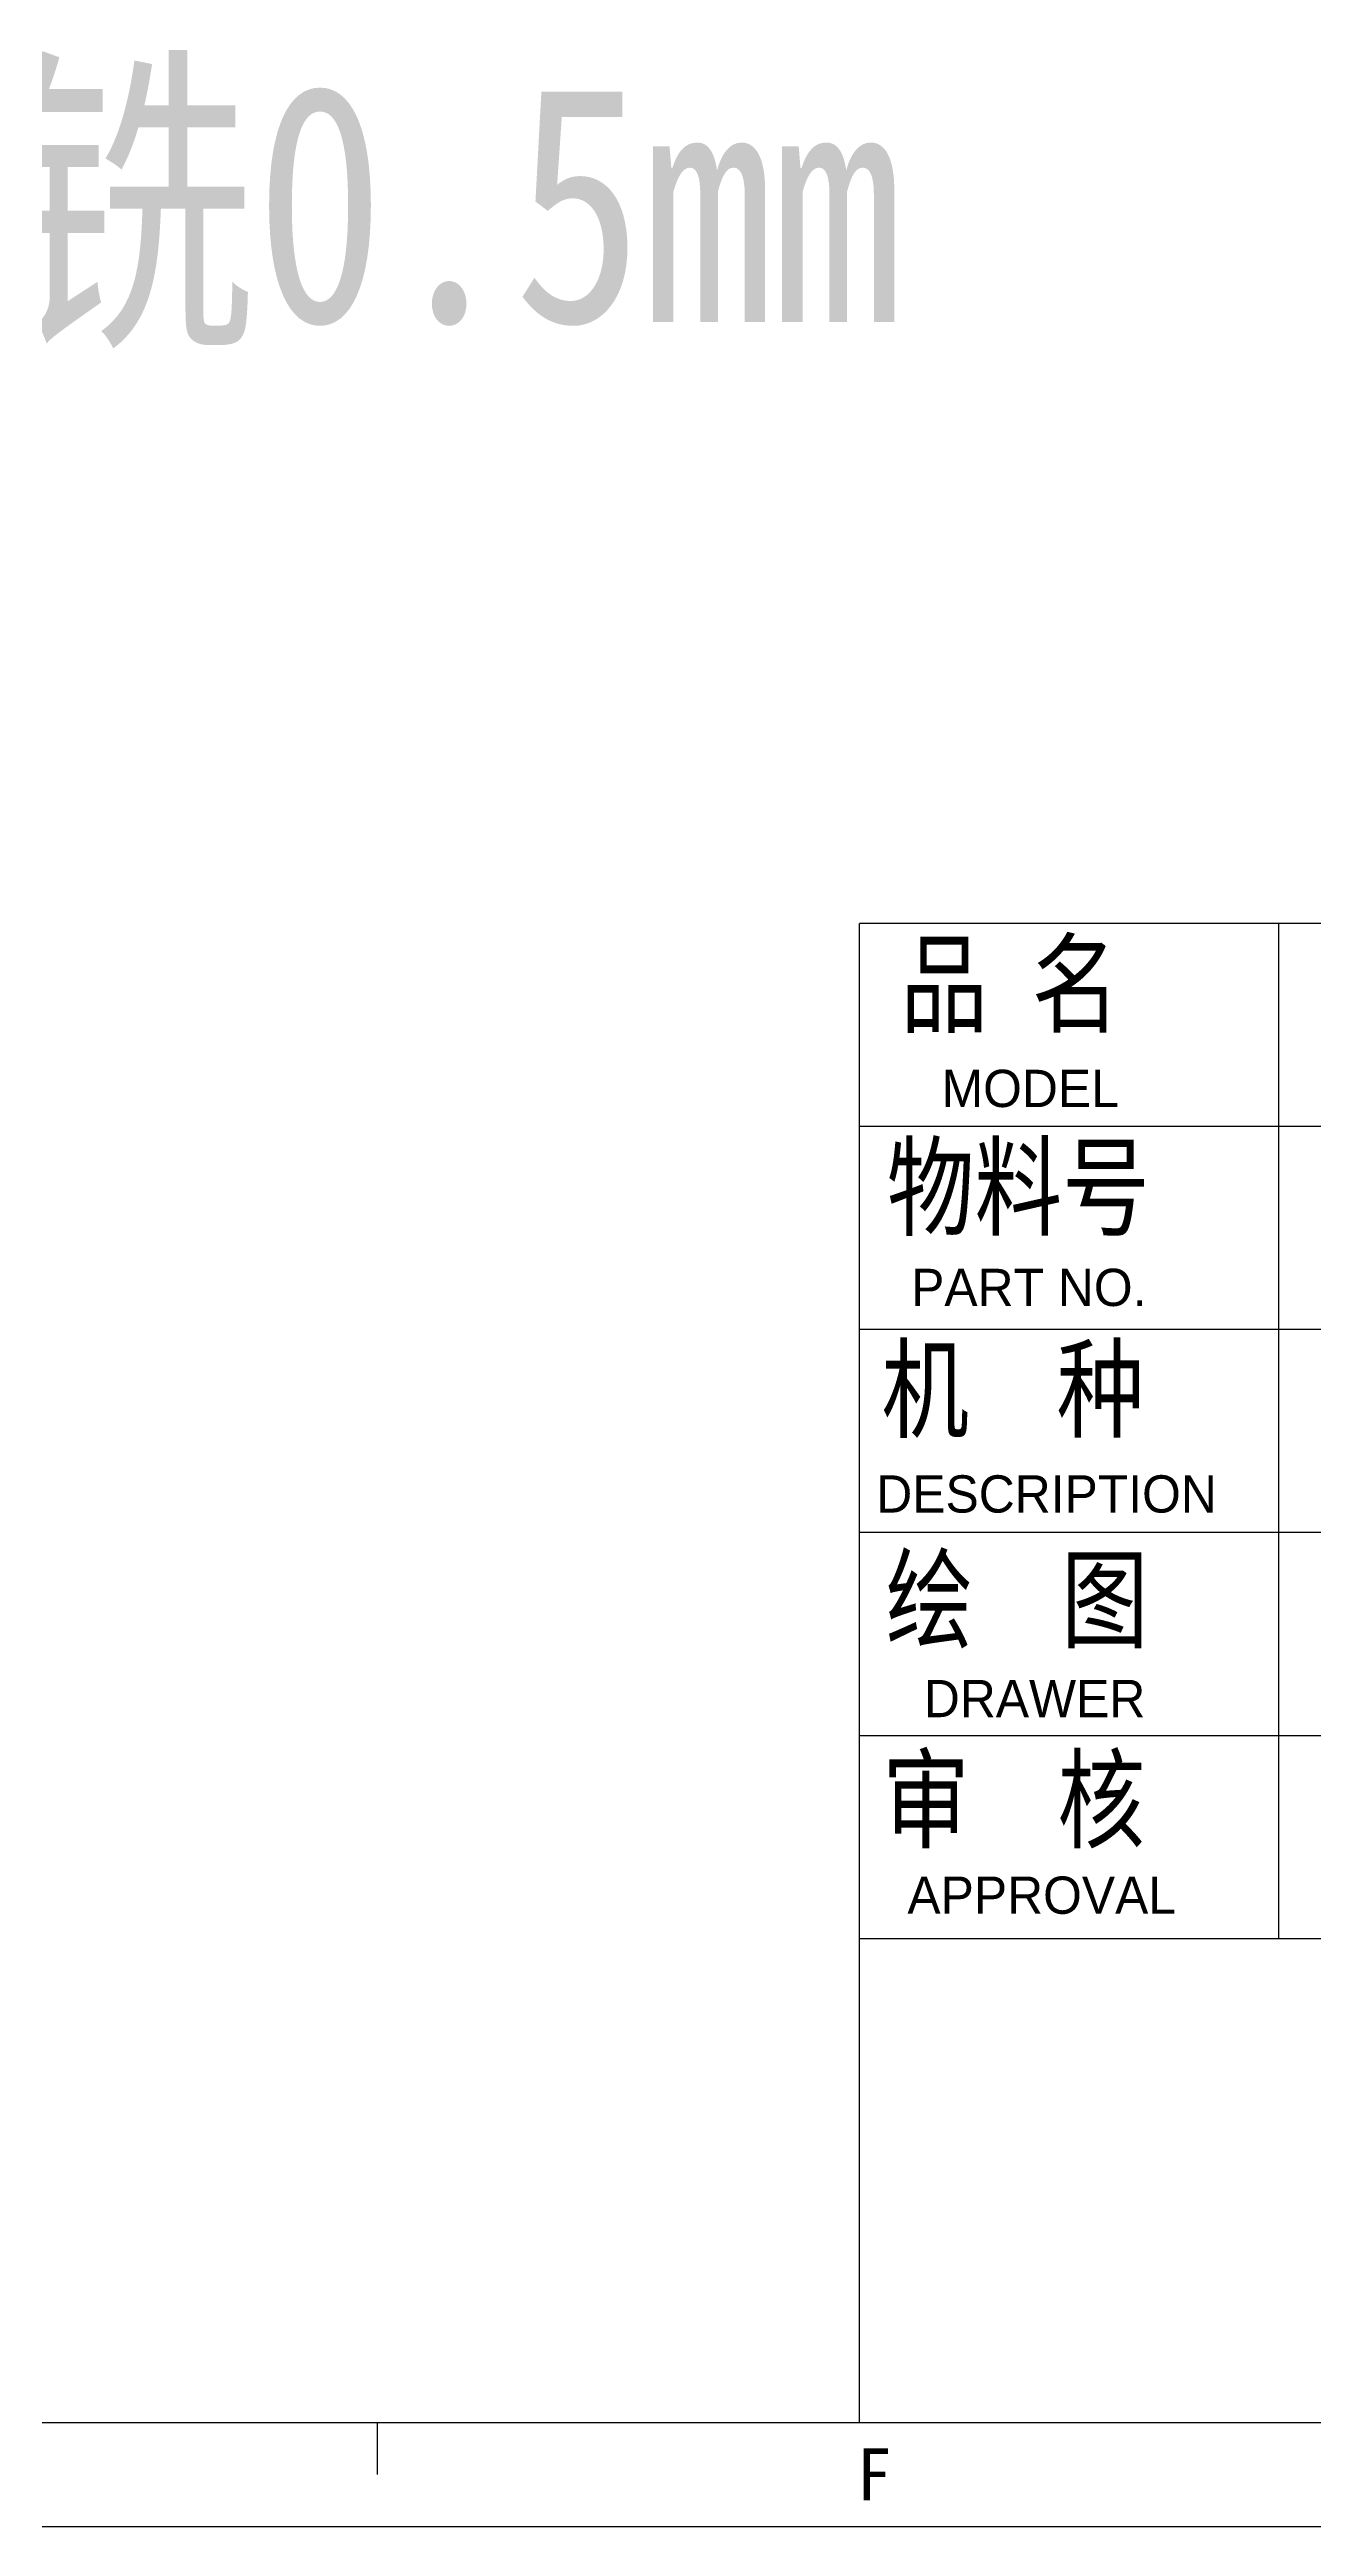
# Model space of a CAD drawing. Header units: millimetres. Extents: x -710 to -53, y 215 to 679.
# Drawn here: x -402.6 to -321, y 215.1 to 375.1 of the extents above; entities that cross this region are included whole.
import ezdxf

# ---------------------------------------------------------------- set-up
doc = ezdxf.new("R2010")
doc.units = ezdxf.units.MM
doc.header["$MEASUREMENT"] = 0
doc.layers.get('0').update_dxf_attribs({"lineweight": 0})
doc.layers.add('BORDER', color=7, linetype='Continuous', lineweight=0)

msp = doc.modelspace()

# ---------------------------------------------------------------- linework, layer by layer
at = {"color": 18, "lineweight": 25, "true_color": 0x000000}
for p, q in [((-350.31, 221.82), (-350.31, 318.63)), ((-59.98, 318.63), (-350.31, 318.63)), ((-323.26, 318.63), (-323.26, 253.06)), ((-59.98, 305.52), (-350.31, 305.52)), ((-59.98, 292.4), (-350.31, 292.4)), ((-59.98, 279.29), (-350.31, 279.29)), ((-147.75, 266.17), (-350.31, 266.17)), ((-147.75, 253.06), (-350.31, 253.06))]:
    msp.add_line(p, q, dxfattribs=at)
at = {"layer": 'BORDER', "color": 18, "lineweight": 25, "true_color": 0x000000}
for p, q in [((-702.92, 221.82), (-59.98, 221.82)), ((-381.45, 221.82), (-381.45, 218.46)), ((-709.64, 215.11), (-53.27, 215.11))]:
    msp.add_line(p, q, dxfattribs=at)

# ---------------------------------------------------------------- texts
at = {"char_height": 0.2, "attachment_point": 7}
for s, insert in [('\\C18;\\c0;\\FSimSun|b0|i0|c1;\\H15.320635;\\W0.800000;外框向内整体铣0.5mm', (-506.33, 355.76)), ('\\C18;\\c0;\\FSimSun|b0|i0|c1;\\H5.188123;\\W0.800000;品 名', (-347.68, 311.56)), ('\\C18;\\c0;\\FMyriad Pro|b0|i0|c1;\\H2.405643;\\W1.000000;MODEL', (-345.01, 306.74)), ('\\C18;\\c0;\\FSimSun|b0|i0|c1;\\H5.188123;\\W0.800000;物料号', (-348.55, 298.45)), ('\\C18;\\c0;\\FMyriad Pro|b0|i0|c1;\\H2.405643;\\W1.000000;PART NO.', (-346.98, 293.89)), ('\\C18;\\c0;\\FSimSun|b0|i0|c1;\\H5.188123;\\W0.800000;机  种', (-348.9, 285.4)), ('\\C18;\\c0;\\FMyriad Pro|b0|i0|c1;\\H2.405643;\\W1.000000;DESCRIPTION', (-349.23, 280.55)), ('\\C18;\\c0;\\FSimSun|b0|i0|c1;\\H5.188123;\\W0.800000;绘  图', (-348.62, 271.81)), ('\\C18;\\c0;\\FMyriad Pro|b0|i0|c1;\\H2.405643;\\W1.000000;DRAWER', (-346.16, 267.37)), ('\\C18;\\c0;\\FSimSun|b0|i0|c1;\\H5.188123;\\W0.800000;审  核', (-348.85, 258.89)), ('\\C18;\\c0;\\FMyriad Pro|b0|i0|c1;\\H2.405643;\\W1.000000;APPROVAL', (-347.22, 254.64))]:
    msp.add_mtext(s, dxfattribs=dict(at, insert=insert))
at = {"layer": 'BORDER', "insert": (-350.51, 216.79), "char_height": 0.2, "attachment_point": 7}
msp.add_mtext('\\C18;\\c0;\\FSimSun|b0|i0|c1;\\H3.357398;\\W1.000000;F', dxfattribs=at)

doc.saveas('drawing.dxf')
